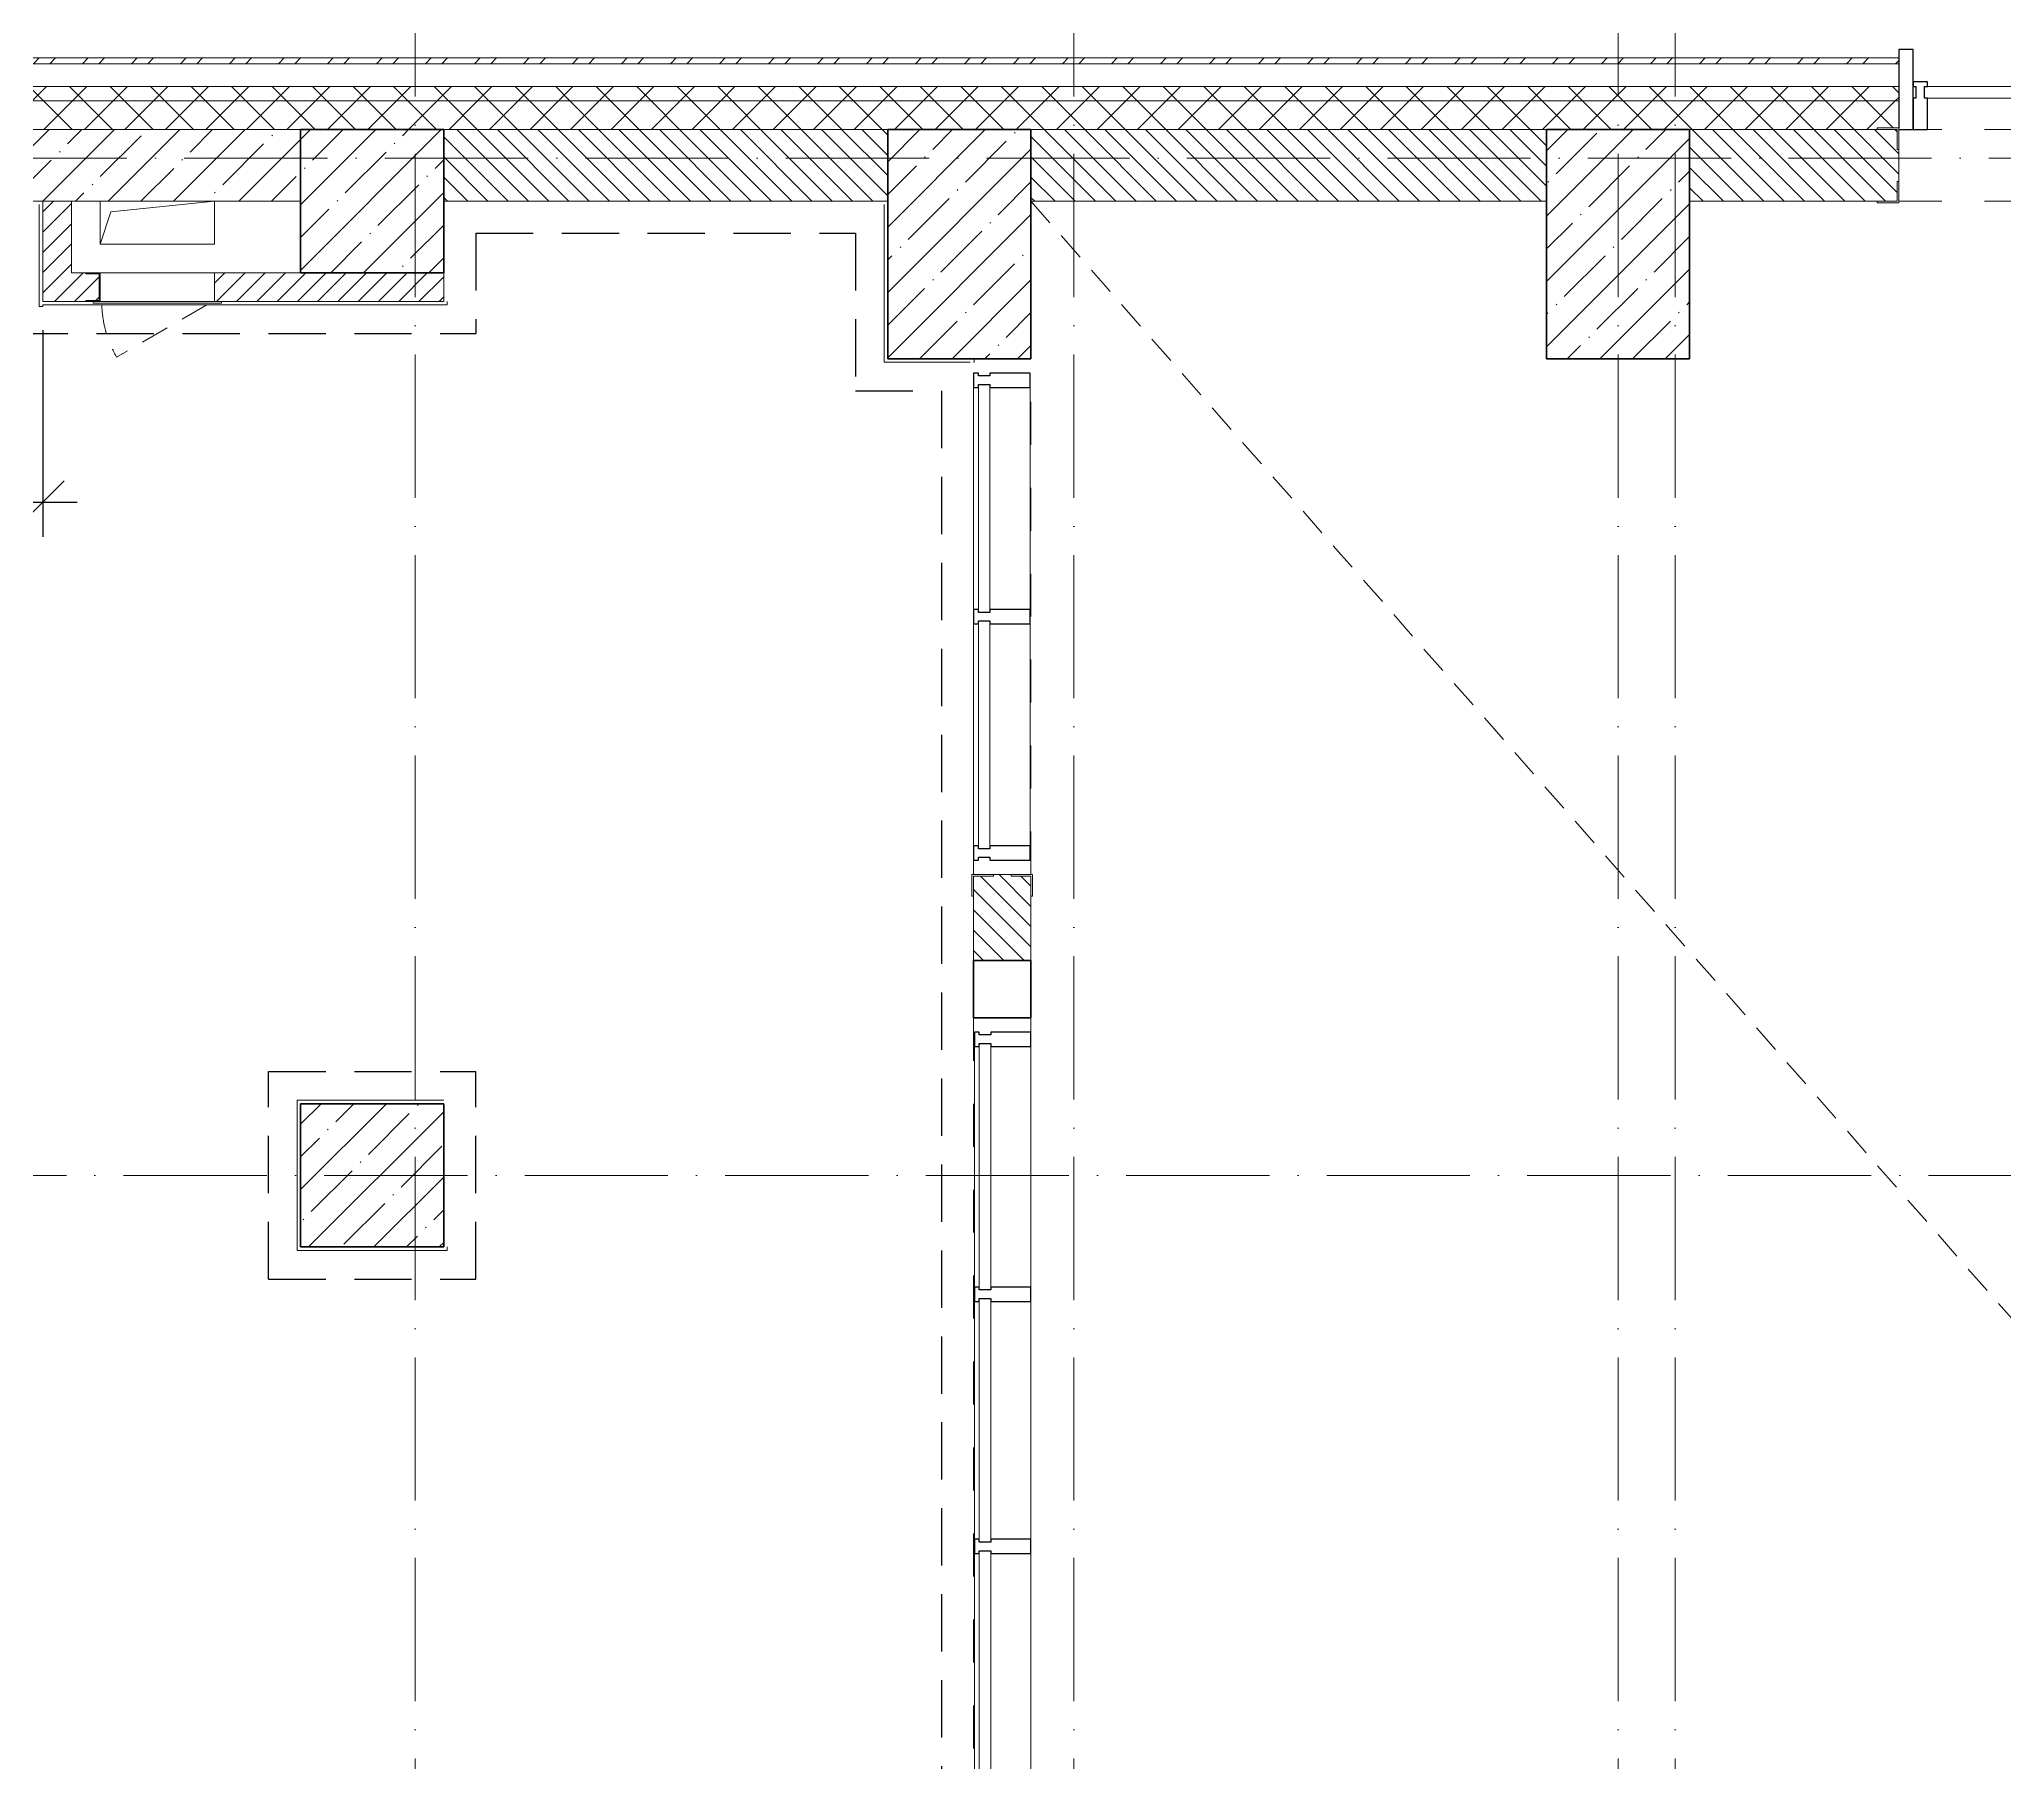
# Model space of a CAD drawing. Header units: millimetres. Extents: x -213536 to 1564669, y -45299 to 942238.
# Drawn here: x 435654 to 442516, y 526702 to 532717 of the extents above; entities that cross this region are included whole.
import ezdxf

# ---------------------------------------------------------------- set-up
doc = ezdxf.new("R2010")
doc.units = ezdxf.units.MM
for name, pattern in [('200_ШТРИХ_ш1п0_6_', [160, 100, -60]), ('50_200_ШТРИХ_1Т_ш5_п1_п1_', [700, 500, -100, 0, -100]), ('Штрих короткий', [300, 150, -150]), ('Штриховая _2 мм - 1 мм_', [300, 200, -100])]:
    doc.linetypes.add(name, pattern=pattern)
for name, color, linetype, lineweight in [('0-1', 7, 'Continuous', 5), ('0-2', 7, 'Continuous', 9), ('3) ЖБ 4м', 3, 'Continuous', 30), ('Импосты витража', 7, 'Continuous', 9), ('Импосты витража-1', 7, 'Continuous', 25), ('Линии-1', 7, '200_ШТРИХ_ш1п0_6_', 9), ('Несущие колонны', 7, 'Continuous', 9), ('Несущие колонны-1', 7, 'Continuous', 35), ('Обобщенные модели', 7, 'Continuous', 9), ('Общие ребра', 7, 'Continuous', 9), ('Окна', 7, 'Continuous', 9), ('Оси-2', 7, '50_200_ШТРИХ_1Т_ш5_п1_п1_', 9), ('Остекление-1', 7, 'Continuous', 9), ('Открывание в плане-2', 7, '200_ШТРИХ_ш1п0_6_', 9), ('Перемычка-1', 7, 'Штрих короткий', 9), ('Размеры', 7, 'Continuous', 15), ('Стены-1', 7, 'Continuous', 13), ('Штриховка разреза-1', 7, 'Continuous', 9)]:
    doc.layers.add(name, color=color, linetype=linetype, lineweight=lineweight)
doc.layers.add('СТ-1_1', color=7, linetype='Штриховая _2 мм - 1 мм_', lineweight=90, true_color=0x888888)
doc.layers.get('0-2').off()
doc.styles.add('ISOCPEUR_I_1', font='isocpeui.ttf', dxfattribs={"width": 0.85, "height": 2.5})
doc.dimstyles.new('ISO-2_5_0_9К', dxfattribs={"dimscale": 304.8, "dimtxt": 248.995294, "dimasz": 0.492126, "dimexe": 0.393701, "dimexo": 0.328084, "dimgap": 0, "dimtad": 1, "dimdec": 0, "dimzin": 0, "dimdsep": 46, "dimtxsty": 'ISOCPEUR_I_1', "dimblk1": 'OBLIQUE', "dimblk2": 'OBLIQUE', "dimsah": 1, "dimcen": 0.09, "dimdle": 0.393701, "dimazin": 0, "dimtfac": 1, "dimtdec": 4, "dimtix": 1, "dimtmove": 0, "dimatfit": 3, "dimfxl": 1, "dimtvp": 1, "dimtolj": 1, "dimtzin": 0, "dimarcsym": 2})
pattern_1 = [(45, (0, 0), (-114.04925, 114.04925), []), (45, (114.05, 0), (-114.04925, 114.04925), [201.612, -40.322, 3.353, -36.97])]
pattern_2 = [(45, (0, 0), (-35.35534, 35.35534), [])]
pattern_3 = [(45, (0, 0), (-70.71068, 70.71068), []), (135, (0, 0), (-70.71068, -70.71068), [])]
pattern_4 = [(135, (0, 0), (-35.35534, -35.35534), [])]

# ---------------------------------------------------------------- blocks, each defined once
blk = doc.blocks.new('_Oblique')
at = {"color": 0, "linetype": 'ByBlock', "lineweight": -2}
blk.add_line((-0.5, -0.5), (0.5, 0.5), dxfattribs=at)
blk = doc.blocks.new('*D3877')
at = {"layer": 'Defpoints', "color": 0, "lineweight": 30, "transparency": 16777216}
for p in [(434866, 532140.4), (435666, 531802.4), (435666, 531101.5)]:
    blk.add_point(p, dxfattribs=at)
at = {"layer": 'Размеры', "color": 0, "lineweight": -2, "transparency": 16777216}
for p, q in [((434866, 532040.4), (434866, 530981.5)), ((435666, 531702.4), (435666, 530981.5)), ((434746, 531101.5), (435786, 531101.5))]:
    blk.add_line(p, q, dxfattribs=at)
at = {"layer": 'Размеры', "color": 0, "lineweight": -2, "transparency": 16777216, "xscale": 150, "yscale": 150, "zscale": 150, "rotation": 180}
blk.add_blockref('_Oblique', (434866, 531101.5), dxfattribs=at)
at = {"layer": 'Размеры', "color": 0, "lineweight": -2, "transparency": 16777216, "xscale": 150, "yscale": 150, "zscale": 150}
blk.add_blockref('_Oblique', (435666, 531101.5), dxfattribs=at)
at = {"layer": 'Размеры', "color": 0, "transparency": 16777216, "insert": (435266, 531102.7), "char_height": 2.5, "width": 568.858, "attachment_point": 5, "style": 'ISOCPEUR_I_1'}
blk.add_mtext('\\A1;800', dxfattribs=at)
blk = doc.blocks.new('BSC_Колонна _Прямоугольная - 500х800-25984396-АИ2_03_План отделки стен 3-го этажа _Часть 1_')
at = {"layer": 'Несущие колонны'}
h = blk.add_hatch(dxfattribs=at)
h.set_pattern_fill('FP_3', color=256, style=0, pattern_type=2)
h.set_pattern_definition([(45, (-12000, -87100), (-114.04925, 114.04925), []), (45, (-11885.95, -87100), (-114.04925, 114.04925), [201.613, -40.323, 3.353, -36.97])])
h.paths.add_polyline_path([(-250, -400), (250, -400), (250, 400), (-250, 400)], flags=0)
at = {"layer": 'Несущие колонны-1'}
for p, q in [((250, 400), (-250, 400)), ((-250, 400), (-250, -400)), ((250, -400), (250, 400)), ((-250, -400), (250, -400))]:
    blk.add_line(p, q, dxfattribs=at)
blk = doc.blocks.new('BSC_Колонна _Прямоугольная - 500х500-V58-АИ2_03_План отделки стен 3-го этажа _Часть 1_')
at = {"layer": 'Несущие колонны'}
h = blk.add_hatch(dxfattribs=at)
h.set_pattern_fill('FP_54', color=256, style=0, pattern_type=2)
h.set_pattern_definition([(45, (-7650, -83850), (-114.04925, 114.04925), []), (45, (-7535.95, -83850), (-114.04925, 114.04925), [201.613, -40.323, 3.353, -36.97])])
h.paths.add_polyline_path([(-250, -250), (250, -250), (250, 250), (-250, 250)], flags=0)
at = {"layer": 'Несущие колонны-1'}
for p, q in [((250, 250), (-250, 250)), ((-250, 250), (-250, -250)), ((250, -250), (250, 250)), ((-250, -250), (250, -250))]:
    blk.add_line(p, q, dxfattribs=at)
blk = doc.blocks.new('BSC_Колонна _Прямоугольная - 500х800-V93-АИ2_03_План отделки стен 3-го этажа _Часть 1_')
at = {"layer": 'Несущие колонны'}
h = blk.add_hatch(dxfattribs=at)
h.set_pattern_fill('FP_91', color=256, style=0, pattern_type=2)
h.set_pattern_definition([(45, (-9700, -87100), (-114.04925, 114.04925), []), (45, (-9585.95, -87100), (-114.04925, 114.04925), [201.613, -40.323, 3.353, -36.97])])
h.paths.add_polyline_path([(-250, -400), (250, -400), (250, 400), (-250, 400)], flags=0)
at = {"layer": 'Несущие колонны-1'}
for p, q in [((250, 400), (-250, 400)), ((-250, 400), (-250, -400)), ((250, -400), (250, 400)), ((-250, -400), (250, -400))]:
    blk.add_line(p, q, dxfattribs=at)
blk = doc.blocks.new('Прямоугольный импост - Откос НВФ_50х280 мм-26233884-АИ2_03_План отделки стен 3-го этажа _Часть 1_')
at = {"layer": 'Импосты витража-1'}
for p, q in [((-50, 130), (0, 130)), ((-50, -150), (-50, 130)), ((0, 130), (0, -144)), ((0, -150), (-50, -150))]:
    blk.add_line(p, q, dxfattribs=at)
blk = doc.blocks.new('Прямоугольный импост - Импост структурный с накладкой - 150мм-26233865-АИ2_03_План отделки стен 3-го этажа _Часть 1_')
at = {"layer": 'Импосты витража-1'}
for p, q in [((-25, 0), (-25, 17)), ((-25, 17), (25, 17)), ((-15, 0), (-25, 0)), ((-15, -40), (-15, 0)), ((25, 0), (15, 0)), ((15, 0), (15, -40)), ((25, 17), (25, 0)), ((-25, -150), (-25, -40)), ((-25, -40), (-15, -40)), ((15, -40), (25, -40)), ((25, -40), (25, -150)), ((25, -150), (-25, -150))]:
    blk.add_line(p, q, dxfattribs=at)
blk = doc.blocks.new('PNS_Панель прямоугольная1 - Нр_Стекло - 40мм-26233875-АИ2_03_План отделки стен 3-го этажа _Часть 1_')
at = {"layer": 'Остекление-1'}
for p, q in [((-400, 40), (400, 40)), ((-410, 0), (410, 0)), ((400, 0), (-400, 0))]:
    blk.add_line(p, q, dxfattribs=at)
blk = doc.blocks.new('Проем_Дверь_Прямоугольный - 2370х3380h_оконные проемы-27188710-АИ2_03_План отделки стен 3-го этажа _Часть 1_')
at = {"layer": 'Перемычка-1'}
for p, q in [((1185, 125), (-1185, 125)), ((1185, -125), (-1185, -125))]:
    blk.add_line(p, q, dxfattribs=at)
blk = doc.blocks.new('Фахверк_СКБ_Уголок - 250_3380-27498580-АИ2_03_План отделки стен 3-го этажа _Часть 1_')
at = {"layer": 'Обобщенные модели'}
for p, q in [((200, 181), (125, 181)), ((125, 181), (125, 106)), ((131, 106), (131, 175)), ((131, 175), (200, 175)), ((200, 175), (200, 181)), ((125, 106), (131, 106)), ((131, -6), (125, -6)), ((125, -6), (125, -81)), ((131, -75), (131, -6)), ((125, -81), (200, -81)), ((200, -75), (131, -75)), ((200, -81), (200, -75))]:
    blk.add_line(p, q, dxfattribs=at)
blk = doc.blocks.new('AR_Отверстие Ниша - Лючок-32405342-АИ2_03_План отделки стен 3-го этажа _Часть 1_')
at = {"layer": 'Окна'}
for p, q in [((-200, 50), (200, 50)), ((-200, -50), (-200, 50)), ((200, -50), (-200, -50))]:
    blk.add_line(p, q, dxfattribs=at)
blk = doc.blocks.new('Л_Общий_Лючок - Лючок-29759355-АИ2_03_План отделки стен 3-го этажа _Часть 1_')
at = {"layer": 'Окна'}
for p, q in [((-24, 0), (-24, -6)), ((424, 0), (400, 0)), ((424, 0), (424, -6)), ((-24, -6), (424, -6))]:
    blk.add_line(p, q, dxfattribs=at)
at = {"layer": 'Открывание в плане-2'}
blk.add_line((373.2, -12), (58, -194), dxfattribs=at)
blk.add_arc((394, 0), 388, 181.78106, 210, dxfattribs=at)
blk = doc.blocks.new('154_Фахверк_СКБ_Швеллер - Тип_100_3960-28331862-АИ2_03_План отделки стен 3-го этажа _Часть 1_')
at = {"layer": 'Обобщенные модели'}
for p, q in [((175, 50), (125, 50)), ((125, 50), (125, -50)), ((128, 47), (175, 47)), ((128, -47), (128, 47)), ((175, 47), (175, 50)), ((125, -50), (175, -50)), ((175, -47), (128, -47)), ((175, -50), (175, -47))]:
    blk.add_line(p, q, dxfattribs=at)
blk = doc.blocks.new('AR_Отверстие прямоугольное _в плите_ - AR_Отверстие прямоугольное _в плите_-30459225-АИ2_03_План отделки стен 3-го этажа _Часть 1_')
at = {"layer": 'Обобщенные модели'}
for p, q in [((-200, 75), (-200, -75)), ((-162.5, 37.5), (200, 75)), ((200, -75), (200, 75)), ((-200, -75), (-162.5, 37.5)), ((-200, -75), (200, -75))]:
    blk.add_line(p, q, dxfattribs=at)
blk = doc.blocks.new('Проем_Дверь_Прямоугольный - 5450х2800h_витражные проемы-35261414-АИ2_03_План отделки стен 3-го этажа _Часть 1_')
at = {"layer": 'Перемычка-1'}
for p, q in [((2725, 100), (-2725, 100)), ((2725, -100), (-2725, -100))]:
    blk.add_line(p, q, dxfattribs=at)
blk = doc.blocks.new('Прямоугольный импост - Импост структурный с накладкой - 180мм-28950551-АИ2_03_План отделки стен 3-го этажа _Часть 1_')
at = {"layer": 'Импосты витража-1'}
for p, q in [((-25, 40), (-25, 180)), ((-25, 180), (25, 180)), ((25, 180), (25, 40)), ((-15, 40), (-25, 40)), ((-25, -17), (-25, 0)), ((-25, 0), (-15, 0)), ((-15, 0), (-15, 40)), ((15, 40), (15, 0)), ((25, 40), (15, 40)), ((15, 0), (25, 0)), ((25, 0), (25, -17)), ((25, -17), (-25, -17))]:
    blk.add_line(p, q, dxfattribs=at)
blk = doc.blocks.new('PNS_Панель прямоугольная2 - Нр_Стекло - 40мм-35275386-АИ2_03_План отделки стен 3-го этажа _Часть 1_')
at = {"layer": 'Остекление-1'}
for p, q in [((-430, 0), (430, 0)), ((420, 0), (-420, 0)), ((-420, -40), (420, -40))]:
    blk.add_line(p, q, dxfattribs=at)
blk = doc.blocks.new('Прямоугольный импост - Импост структурный с накладкой - 180мм-35275366-АИ2_03_План отделки стен 3-го этажа _Часть 1_')
at = {"layer": 'Импосты витража'}
for p, q in [((9753, 84300), (9753, 83460)), ((9950, 84300), (9950, 83460))]:
    blk.add_line(p, q, dxfattribs=at)
blk = doc.blocks.new('PNS_Панель прямоугольная2 - Нр_Стекло - 40мм-35275555-АИ2_03_План отделки стен 3-го этажа _Часть 1_')
at = {"layer": 'Остекление-1'}
for p, q in [((-425, 0), (425, 0)), ((415, 0), (-415, 0)), ((-415, -40), (415, -40))]:
    blk.add_line(p, q, dxfattribs=at)
blk = doc.blocks.new('Прямоугольный импост - Импост структурный с накладкой - 180мм-35275553-АИ2_03_План отделки стен 3-го этажа _Часть 1_')
at = {"layer": 'Импосты витража'}
for p, q in [((9753, 83410), (9753, 82580)), ((9950, 83410), (9950, 82580))]:
    blk.add_line(p, q, dxfattribs=at)
blk = doc.blocks.new('BSC_Колонна _Прямоугольная1 - 200х200 _металл_-35216022-АИ2_03_План отделки стен 3-го этажа _Часть 1_')
at = {"layer": 'Несущие колонны-1'}
for p, q in [((100, 100), (-100, 100)), ((-100, 100), (-100, -100)), ((100, -100), (100, 100)), ((-100, -100), (100, -100))]:
    blk.add_line(p, q, dxfattribs=at)
blk = doc.blocks.new('Проем_Дверь_Прямоугольный - 1800х2800h_витражные проемы-35279749-АИ2_03_План отделки стен 3-го этажа _Часть 1_')
at = {"layer": 'Перемычка-1'}
for p, q in [((900, 100), (-900, 100)), ((900, -100), (-900, -100))]:
    blk.add_line(p, q, dxfattribs=at)
blk = doc.blocks.new('Фахверк_СКБ_Уголок - 200_3960-28268576-АИ2_03_План отделки стен 3-го этажа _Часть 1_')
at = {"layer": 'Обобщенные модели'}
for p, q in [((200, 156), (125, 156)), ((125, 156), (125, 81)), ((131, 81), (131, 150)), ((131, 150), (200, 150)), ((200, 150), (200, 156)), ((125, 81), (131, 81)), ((131, 19), (125, 19)), ((125, 19), (125, -56)), ((131, -50), (131, 19)), ((125, -56), (200, -56)), ((200, -50), (131, -50)), ((200, -56), (200, -50))]:
    blk.add_line(p, q, dxfattribs=at)
blk = doc.blocks.new('PNS_Панель прямоугольная2 - Нр_Стекло - 40мм-33709893-АИ2_03_План отделки стен 3-го этажа _Часть 1_')
at = {"layer": 'Остекление-1'}
for p, q in [((-397.5, 0), (397.5, 0)), ((387.5, 0), (-387.5, 0)), ((-387.5, -40), (387.5, -40))]:
    blk.add_line(p, q, dxfattribs=at)
blk = doc.blocks.new('Прямоугольный импост - Импост структурный с накладкой - 180мм-33709890-АИ2_03_План отделки стен 3-го этажа _Часть 1_')
at = {"layer": 'Импосты витража'}
for p, q in [((10875, 76350), (11650, 76350)), ((10875, 76153), (11650, 76153))]:
    blk.add_line(p, q, dxfattribs=at)
blk = doc.blocks.new('0125-Р-ОО-Ш2-АР-о_23_10_2024_rvt-1-АИ2_03_План отделки стен 3-го этажа _Часть 1_')
at = {"layer": 'Несущие колонны'}
h = blk.add_hatch(dxfattribs=at)
h.set_pattern_fill('FP_2', color=256, style=0, pattern_type=2)
h.set_pattern_definition(pattern_1)
h.paths.add_polyline_path([(7900, 87000), (7900, 87500), (7400, 87500), (7400, 87000)], flags=0)
at = {"layer": 'Штриховка разреза-1'}
h = blk.add_hatch(dxfattribs=at)
h.set_pattern_fill('FP_49', color=256, style=0, pattern_type=2)
h.set_pattern_definition([(45, (0, 0), (-85.53659, 85.53659), []), (45, (57.02, 0), (-85.53659, 85.53659), [])])
h.paths.add_polyline_path([(26219, 87730), (26219, 87750), (26200, 87750), (26200, 87730)], flags=0)
h.paths.add_polyline_path([(26050, 87730), (26050, 87750), (22480, 87750), (22480, 87730), (25729.9, 87730)], flags=0)
h.paths.add_polyline_path([(12980, 87730), (12980, 87750), (-330, 87750), (-330, 87730), (10655.1, 87730)], flags=0)
h = blk.add_hatch(dxfattribs=at)
h.set_pattern_fill('FP_50', color=256, style=0, pattern_type=2)
h.set_pattern_definition(pattern_3)
h.paths.add_polyline_path([(23845.5, 87600), (26200, 87600), (26200, 87650), (22480, 87650), (22480, 87600)], flags=0)
h.paths.add_polyline_path([(12980, 87600), (12980, 87650), (-200, 87650), (-200, 87600), (10655.1, 87600)], flags=0)
h = blk.add_hatch(dxfattribs=at)
h.set_pattern_fill('FP_50', color=256, style=0, pattern_type=2)
h.set_pattern_definition(pattern_3)
h.paths.add_polyline_path([(26200, 87500), (26200, 87600), (22480, 87600), (22480, 87506), (22555, 87506), (22555, 87500), (25729.9, 87500)], flags=0)
h.paths.add_polyline_path([(12905, 87500), (12905, 87506), (12980, 87506), (12980, 87600), (-100, 87600), (-100, 87500), (12250, 87500)], flags=0)
h = blk.add_hatch(dxfattribs=at)
h.set_pattern_fill('FP_2', color=256, style=0, pattern_type=2)
h.set_pattern_definition(pattern_1)
h.paths.add_polyline_path([(7400, 87250), (7400, 87500), (400, 87500), (400, 87250), (6886.4, 87250)], flags=0)
h = blk.add_hatch(dxfattribs=at)
h.set_pattern_fill('FP_1', color=256, style=0, pattern_type=2)
h.set_pattern_definition(pattern_4)
h.paths.add_polyline_path([(7900, 87250), (9450, 87250), (9450, 87500), (7900, 87500)], flags=0)
h = blk.add_hatch(dxfattribs=at)
h.set_pattern_fill('FP_1', color=256, style=0, pattern_type=2)
h.set_pattern_definition(pattern_4)
h.paths.add_polyline_path([(11750, 87250), (11750, 87500), (9950, 87500), (9950, 87250), (10655.1, 87250)], flags=0)
h = blk.add_hatch(dxfattribs=at)
h.set_pattern_fill('FP_1', color=256, style=0, pattern_type=2)
h.set_pattern_definition(pattern_4)
h.paths.add_polyline_path([(12974, 87250), (12974, 87319), (12980, 87319), (12980, 87431), (12974, 87431), (12974, 87500), (12250, 87500), (12250, 87250), (12905, 87250)], flags=0)
h = blk.add_hatch(dxfattribs=at)
h.set_pattern_fill('FP_38', color=256, style=0, pattern_type=2)
h.set_pattern_definition(pattern_2)
h.paths.add_polyline_path([(6600, 86900), (6600, 87250), (6500, 87250), (6500, 86900)], flags=0)
h = blk.add_hatch(dxfattribs=at)
h.set_pattern_fill('FP_38', color=256, style=0, pattern_type=2)
h.set_pattern_definition(pattern_2)
h.paths.add_polyline_path([(7124, 86900), (7900, 86900), (7900, 87000), (7100, 87000), (7100, 86900)], flags=0)
h.paths.add_polyline_path([(6650, 86900), (6650, 86903), (6697, 86903), (6697, 86997), (6650, 86997), (6650, 87000), (6600, 87000), (6600, 86900)], flags=0)
h = blk.add_hatch(dxfattribs=at)
h.set_pattern_fill('FP_1', color=256, style=0, pattern_type=2)
h.set_pattern_definition(pattern_4)
h.paths.add_polyline_path([(9881, 84600), (9950, 84600), (9950, 84894), (9881, 84894), (9881, 84900), (9819, 84900), (9819, 84894), (9750, 84894), (9750, 84600), (9819, 84600)], flags=0)
at = {"layer": 'Линии-1'}
blk.add_line((9950, 87250), (19522.2, 76350), dxfattribs=at)
at = {"layer": 'Несущие колонны-1'}
for p, q in [((7900, 87500), (7400, 87500)), ((7400, 87500), (7400, 87000)), ((7900, 87000), (7900, 87500)), ((7400, 87000), (7900, 87000))]:
    blk.add_line(p, q, dxfattribs=at)
at = {"layer": 'Общие ребра'}
for p, q in [((12980, 87650), (-100, 87650)), ((12980, 87600), (-100, 87600))]:
    blk.add_line(p, q, dxfattribs=at)
at = {"layer": 'Стены-1'}
for p, q in [((12980, 87750), (-330, 87750)), ((-330, 87730), (12980, 87730)), ((12980, 87730), (-100, 87730)), ((12980, 87730), (12980, 87750)), ((12980, 87506), (12980, 87730)), ((400, 87500), (9450, 87500)), ((7400, 87500), (400, 87500)), ((7400, 87250), (7400, 87500)), ((9450, 87500), (7900, 87500)), ((7900, 87500), (7900, 87250)), ((9950, 87500), (11750, 87500)), ((11750, 87500), (9950, 87500)), ((12250, 87500), (12905, 87500)), ((12905, 87500), (12250, 87500)), ((12980, 87319), (12980, 87431)), ((400, 87250), (7400, 87250)), ((6500, 87250), (6500, 86900)), ((6600, 87250), (6500, 87250)), ((6600, 87000), (6600, 87250)), ((7900, 87250), (9450, 87250)), ((9950, 87250), (11750, 87250)), ((12250, 87250), (12905, 87250)), ((6650, 87000), (6600, 87000)), ((7900, 87000), (7100, 87000)), ((7900, 86900), (7900, 87000)), ((6500, 86900), (6600, 86900)), ((6600, 86900), (6650, 86900)), ((7124, 86900), (7900, 86900)), ((9881, 84900), (9819, 84900)), ((9750, 84825), (9750, 84600)), ((9950, 84600), (9950, 84825))]:
    blk.add_line(p, q, dxfattribs=at)
at = {"layer": '0-2', "extrusion": (0, 0, -1)}
for name, p in [('Прямоугольный импост - Откос НВФ_50х280 мм-26233884-АИ2_03_План отделки стен 3-го этажа _Часть 1_', (-12980, 87650)), ('Прямоугольный импост - Импост структурный с накладкой - 150мм-26233865-АИ2_03_План отделки стен 3-го этажа _Часть 1_', (-13055, 87650))]:
    blk.add_blockref(name, p, dxfattribs=at)
at = {"layer": '0-2'}
for name, p, rotation in [('PNS_Панель прямоугольная1 - Нр_Стекло - 40мм-26233875-АИ2_03_План отделки стен 3-го этажа _Часть 1_', (13480, 87650), 180), ('Фахверк_СКБ_Уголок - 250_3380-27498580-АИ2_03_План отделки стен 3-го этажа _Часть 1_', (13105, 87425), 180), ('Проем_Дверь_Прямоугольный - 2370х3380h_оконные проемы-27188710-АИ2_03_План отделки стен 3-го этажа _Часть 1_', (14165, 87375), 180), ('154_Фахверк_СКБ_Швеллер - Тип_100_3960-28331862-АИ2_03_План отделки стен 3-го этажа _Часть 1_', (6825, 86950), 180), ('AR_Отверстие Ниша - Лючок-32405342-АИ2_03_План отделки стен 3-го этажа _Часть 1_', (6900, 86950), 180), ('Проем_Дверь_Прямоугольный - 1800х2800h_витражные проемы-35279749-АИ2_03_План отделки стен 3-го этажа _Часть 1_', (9850, 85800), 269.9999999999999), ('Прямоугольный импост - Импост структурный с накладкой - 180мм-33709890-АИ2_03_План отделки стен 3-го этажа _Часть 1_', (-66403, 97475), 269.9999999999998), ('PNS_Панель прямоугольная2 - Нр_Стекло - 40мм-33709893-АИ2_03_План отделки стен 3-го этажа _Часть 1_', (9767, 86212.5), 89.9999999999974), ('Прямоугольный импост - Импост структурный с накладкой - 180мм-33709890-АИ2_03_План отделки стен 3-го этажа _Часть 1_', (-66403, 96650), 269.9999999999998), ('PNS_Панель прямоугольная2 - Нр_Стекло - 40мм-33709893-АИ2_03_План отделки стен 3-го этажа _Часть 1_', (9767, 85387.5), 89.9999999999974), ('Фахверк_СКБ_Уголок - 200_3960-28268576-АИ2_03_План отделки стен 3-го этажа _Часть 1_', (9800, 85025), 269.9999999999999), ('BSC_Колонна _Прямоугольная1 - 200х200 _металл_-35216022-АИ2_03_План отделки стен 3-го этажа _Часть 1_', (9850, 84500), 270.0000000000001), ('Проем_Дверь_Прямоугольный - 5450х2800h_витражные проемы-35261414-АИ2_03_План отделки стен 3-го этажа _Часть 1_', (9850, 81675), 89.9999999999999), ('PNS_Панель прямоугольная2 - Нр_Стекло - 40мм-35275386-АИ2_03_План отделки стен 3-го этажа _Часть 1_', (9770, 83880), 89.99999999999955), ('PNS_Панель прямоугольная2 - Нр_Стекло - 40мм-35275555-АИ2_03_План отделки стен 3-го этажа _Часть 1_', (9770, 82995), 89.99999999999955), ('PNS_Панель прямоугольная2 - Нр_Стекло - 40мм-35275555-АИ2_03_План отделки стен 3-го этажа _Часть 1_', (9770, 82115), 89.99999999999955)]:
    blk.add_blockref(name, p, dxfattribs=dict(at, rotation=rotation))
for name, p in [('BSC_Колонна _Прямоугольная - 500х800-V93-АИ2_03_План отделки стен 3-го этажа _Часть 1_', (9700, 87100)), ('BSC_Колонна _Прямоугольная - 500х800-25984396-АИ2_03_План отделки стен 3-го этажа _Часть 1_', (12000, 87100)), ('AR_Отверстие прямоугольное _в плите_ - AR_Отверстие прямоугольное _в плите_-30459225-АИ2_03_План отделки стен 3-го этажа _Часть 1_', (6900, 87175)), ('Л_Общий_Лючок - Лючок-29759355-АИ2_03_План отделки стен 3-го этажа _Часть 1_', (6700, 86900)), ('Прямоугольный импост - Импост структурный с накладкой - 180мм-35275366-АИ2_03_План отделки стен 3-го этажа _Часть 1_', (0, 0)), ('BSC_Колонна _Прямоугольная - 500х500-V58-АИ2_03_План отделки стен 3-го этажа _Часть 1_', (7650, 83850)), ('Прямоугольный импост - Импост структурный с накладкой - 180мм-35275553-АИ2_03_План отделки стен 3-го этажа _Часть 1_', (0, 0)), ('Прямоугольный импост - Импост структурный с накладкой - 180мм-35275553-АИ2_03_План отделки стен 3-го этажа _Часть 1_', (0, -880))]:
    blk.add_blockref(name, p, dxfattribs=at)
at = {"layer": '0-2', "extrusion": (0, 0, -1)}
for p, rotation in [((-9767, 86625), 90.00000000000259), ((-9767, 85800), 90.00000000000259), ((-9767, 84975), 90.00000000000259), ((-9770, 84325), 90.00000000000045), ((-9770, 83435), 90.00000000000045), ((-9770, 82555), 90.00000000000045)]:
    blk.add_blockref('Прямоугольный импост - Импост структурный с накладкой - 180мм-28950551-АИ2_03_План отделки стен 3-го этажа _Часть 1_', p, dxfattribs=dict(at, rotation=rotation))
blk = doc.blocks.new('3этВверх')
at = {"layer": 'СТ-1_1', "lineweight": 25}
for p, q in [((437178, 532040.4), (437178, 531690.4)), ((437178, 532040.4), (438504, 532040.4)), ((438504, 532040.4), (438504, 531490.4)), ((435554, 531690.4), (437178, 531690.4)), ((438504, 531490.4), (438804, 531490.4)), ((438804, 531490.4), (438804, 523852.4)), ((436454, 528390.4), (436454, 529114.4)), ((436454, 529114.4), (437178, 529114.4)), ((437178, 528390.4), (437178, 529114.4)), ((436454, 528390.4), (437178, 528390.4))]:
    blk.add_line(p, q, dxfattribs=at)
at = {"layer": 'Стены-1'}
for p, q in [((435654, 532140.4), (435654, 531784.4)), ((435666, 531802.4), (435666, 532140.4)), ((438604, 532140.4), (438604, 531590.4)), ((435654, 531784.4), (435666, 531784.4)), ((435816, 531802.4), (435666, 531802.4)), ((435666, 531790.4), (437078, 531790.4)), ((435666, 531784.4), (435666, 531790.4)), ((437066, 531802.4), (436290, 531802.4)), ((437078, 531790.4), (437078, 531802.4)), ((438918, 531590.4), (438918, 531602.4)), ((438604, 531590.4), (438904, 531590.4)), ((438916, 531590.4), (438918, 531590.4)), ((436554, 529014.4), (436554, 528490.4)), ((437066, 529014.4), (436554, 529014.4)), ((436554, 528490.4), (437078, 528490.4)), ((437078, 528490.4), (437078, 528502.4))]:
    blk.add_line(p, q, dxfattribs=at)
at = {"layer": '0-1'}
blk.add_blockref('0125-Р-ОО-Ш2-АР-о_23_10_2024_rvt-1-АИ2_03_План отделки стен 3-го этажа _Часть 1_', (429166, 444902.4), dxfattribs=at)
blk = doc.blocks.new('Ос 3 эт верх часть')
at = {"layer": 'Оси-2'}
for p, q in [((436966, 499613), (436966, 535177.6)), ((439266, 499613), (439266, 535177.6)), ((441166, 499613), (441166, 535177.6)), ((441366, 499613), (441366, 533907.6)), ((535374.3, 532302.4), (426847.2, 532302.4)), ((426847.2, 528752.4), (535374.3, 528752.4))]:
    blk.add_line(p, q, dxfattribs=at)
at = {"layer": 'Размеры'}
dim = blk.add_linear_dim(base=(435666, 531101.5), p1=(434866, 532140.4), p2=(435666, 531802.4), dimstyle='ISO-2_5_0_9К', override={"dimpost": '<>', "dimfxl": 868.472222}, dxfattribs=at)
dim.commit()
dim.dimension.update_dxf_attribs({"geometry": '*D3877', "text_midpoint": (435266, 531102.7)})

msp = doc.modelspace()

# ---------------------------------------------------------------- block references
at = {"color": 5, "lineweight": 30}
msp.add_blockref('Ос 3 эт верх часть', (0, 0), dxfattribs=at)
at = {"layer": '3) ЖБ 4м'}
msp.add_blockref('3этВверх', (0, 0), dxfattribs=at)

doc.saveas('drawing.dxf')
